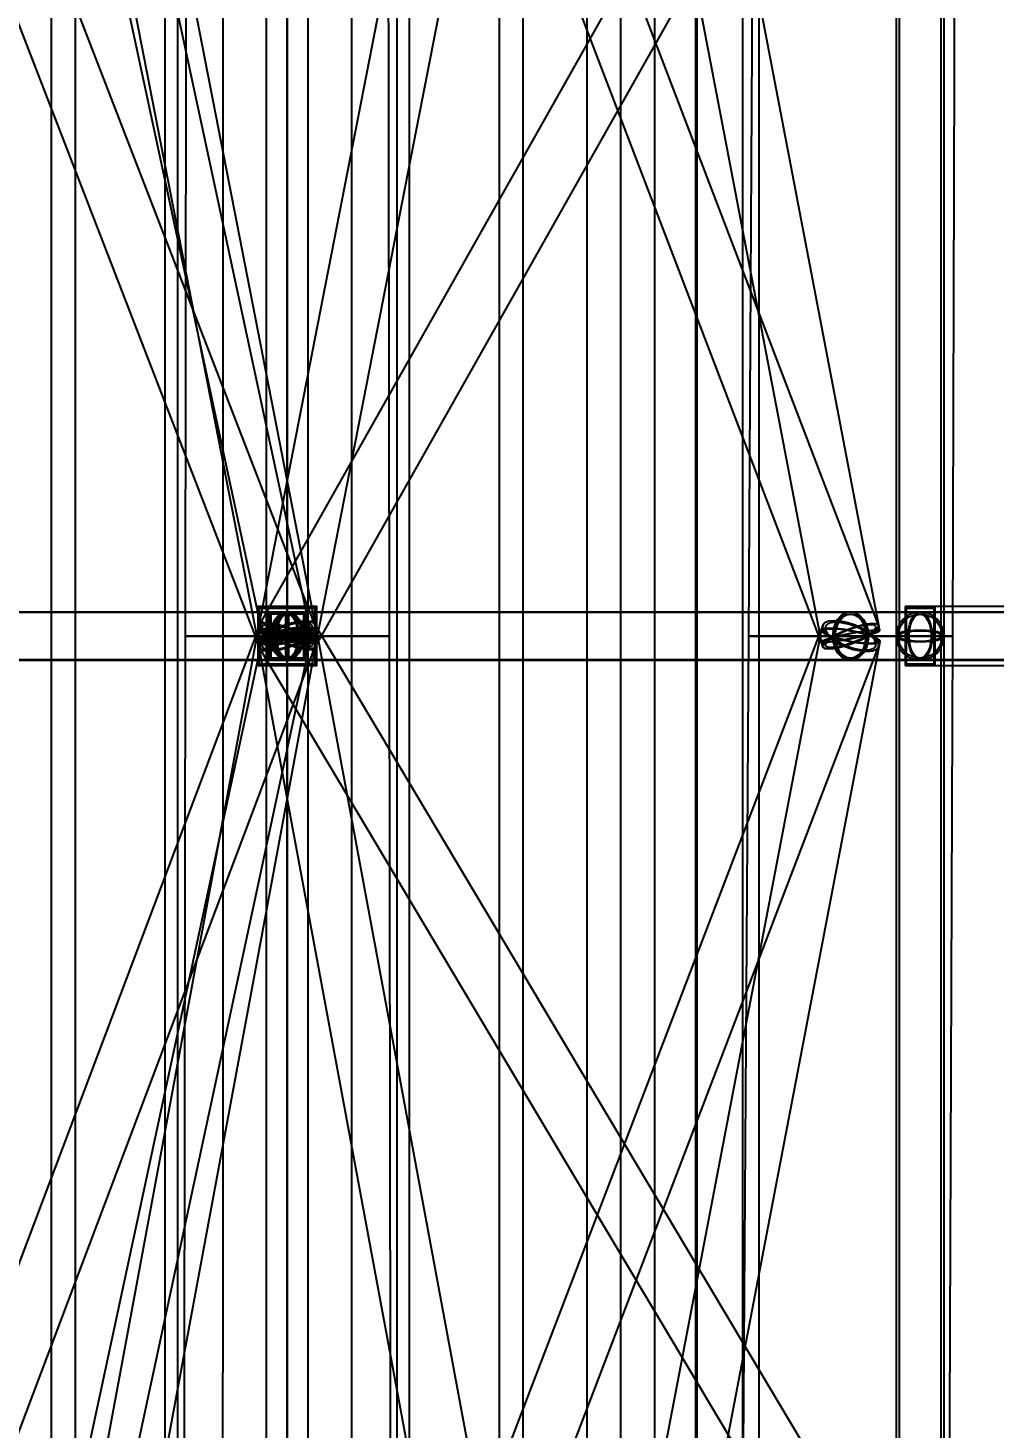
# Model space of a CAD drawing. Header units: millimetres. Extents: x -123812 to 252100, y -3000 to 639000.
# Drawn here: x -2199 to 6005, y 68280 to 80160 of the extents above; entities that cross this region are included whole.
import ezdxf

# ---------------------------------------------------------------- set-up
doc = ezdxf.new("R2010")
doc.units = ezdxf.units.MM
for name, color, linetype, lineweight in [('D-BMK-AXIS', 7, 'Continuous', 13), ('D-STR-CORE', 7, 'Continuous', 25), ('D-STR-DIM', 7, 'Continuous', 13), ('D-STR-STRC', 7, 'Continuous', 25)]:
    doc.layers.add(name, color=color, linetype=linetype, lineweight=lineweight)
doc.styles.add('OpenSansCondensed-Light', font='OpenSansCondensed-Light.ttf')
doc.styles.add('TOWER_UNICODE', font='Arial Unicode.ttf')
doc.dimstyles.new('EZDXF', dxfattribs={"dimtxt": 0.25, "dimasz": 0.175, "dimexe": 0.375, "dimexo": 0.125, "dimgap": 0.1, "dimtad": 1, "dimlfac": 100, "dimzin": 12, "dimdsep": 46, "dimtxsty": 'OpenSansCondensed-Light', "dimblk": 'ARCHTICK', "dimcen": 2.5, "dimazin": 3, "dimtfac": 0.5, "dimtmove": 2, "dimatfit": 3})

# ---------------------------------------------------------------- blocks, each defined once
blk = doc.blocks.new('_ARCHTICK')
at = {"color": 0, "linetype": 'BYBLOCK', "const_width": 0.15}
blk.add_lwpolyline([(-0.5, -0.5), (0.5, 0.5)], dxfattribs=at)

msp = doc.modelspace()

# ---------------------------------------------------------------- linework, layer by layer
at = {"layer": 'D-BMK-AXIS'}
msp.add_line((0, -3000), (0, 639000), dxfattribs=at)
at = {"layer": 'D-STR-CORE'}
for points in [[(-2828.4, 0), (-2828.4, 100000), (-1800, 100000), (-1800, 0)], [(-2828.4, 0), (-2828.4, 100000), (-1800, 100000), (-1800, 0)], [(-2000, 0), (-2000, 100000), (-931.7, 100000), (-931.7, 0)], [(-2000, 0), (-2000, 100000), (-931.7, 100000), (-931.7, 0)], [(-1035.3, 0), (-1035.3, 100000), (0, 100000), (0, 0)], [(-1035.3, 0), (-1035.3, 100000), (0, 100000), (0, 0)], [(0, 0), (0, 100000), (1035.3, 100000), (1035.3, 0)], [(0, 0), (0, 100000), (1035.3, 100000), (1035.3, 0)], [(931.7, 0), (931.7, 100000), (2000, 100000), (2000, 0)], [(931.7, 0), (931.7, 100000), (2000, 100000), (2000, 0)], [(1800, 0), (1800, 100000), (2828.4, 100000), (2828.4, 0)], [(1800, 0), (1800, 100000), (2828.4, 100000), (2828.4, 0)], [(2545.6, 0), (2545.6, 100000), (3464.1, 100000), (3464.1, 0)], [(2545.6, 0), (2545.6, 100000), (3464.1, 100000), (3464.1, 0)], [(3117.7, 0), (3117.7, 100000), (3863.7, 100000), (3863.7, 0)], [(3117.7, 0), (3117.7, 100000), (3863.7, 100000), (3863.7, 0)], [(3477.3, 0), (3477.3, 100000), (4000, 100000), (4000, 0)], [(3477.3, 0), (3477.3, 100000), (4000, 100000), (4000, 0)]]:
    msp.add_lwpolyline(points, close=True, dxfattribs=at)
at = {"layer": 'D-STR-STRC'}
for points in [[(-5568.1, 99958), (-198.7, 74958), (-192, 74952.9), (-172.1, 74951.1), (-140.5, 74952.6), (-99.4, 74957.3), (-51.4, 74965), (0, 74975), (51.4, 74986.7), (99.4, 74999.4), (140.5, 75012), (172.1, 75023.9), (192, 75034.1), (198.7, 75042), (-5170.6, 100042)], [(-5128.4, 99954), (-249.6, 74954), (-241, 74940.1), (-216.1, 74930.3), (-176.5, 74925.3), (-124.8, 74925.3), (-64.6, 74930.4), (0, 74940.3), (64.6, 74954.3), (124.8, 74971.3), (176.5, 74990.3), (216.1, 75010), (241, 75029), (249.6, 75046), (-4629.3, 100046)], [(-249.5, 99952.7), (4530, 74952.7), (4538.5, 74948.2), (4563.4, 74947.2), (4603.1, 74949.8), (4654.7, 74955.9), (4714.9, 74964.9), (4779.5, 74976.3), (4844.1, 74989.4), (4904.3, 75003.1), (4955.9, 75016.7), (4995.6, 75029.1), (5020.5, 75039.5), (5029, 75047.3), (249.5, 100047.3)], [(4629.4, 100047.5), (-249.4, 75047.5), (-240.9, 75035.8), (-216, 75021.6), (-176.4, 75005.9), (-124.7, 74989.9), (-64.6, 74974.5), (0, 74960.9), (64.6, 74949.9), (124.7, 74942.3), (176.4, 74938.7), (216, 74939.3), (240.9, 74944), (249.4, 74952.5), (5128.2, 99952.5)], [(5166.2, 100000), (5166.2, 75000), (5173.1, 74987.3), (5193.4, 74975.5), (5225.7, 74965.4), (5267.8, 74957.6), (5316.8, 74952.8), (5369.4, 74951.1), (5421.9, 74952.8), (5471, 74957.6), (5513, 74965.4), (5545.3, 74975.5), (5565.6, 74987.3), (5572.6, 75000), (5572.6, 100000)], [(-5071.6, 87410.5), (-237.6, 74910.5), (-222.3, 74890.4), (-191.7, 74877.7), (-148.1, 74873.4), (-94.4, 74877.7), (-34.3, 74890.4), (28.1, 74910.5), (88.7, 74936.7), (143.2, 74967.2), (187.9, 75000), (219.9, 75032.8), (236.8, 75063.3), (237.6, 75089.5), (-4596.3, 87589.5)], [(-235.7, 87406.2), (4543.8, 74906.2), (4561, 74895.4), (4593, 74891.7), (4637.8, 74895.4), (4692.2, 74906.2), (4752.6, 74923.5), (4814.8, 74945.9), (4874.6, 74972), (4927.9, 75000), (4971.1, 75028), (5001.3, 75054.1), (5016.3, 75076.5), (5015.2, 75093.8), (235.7, 87593.8)], [(6828.4, 87624.9), (-221, 75124.9), (-216.4, 75120.6), (-197.2, 75108.1), (-164.5, 75088.3), (-120.6, 75062.4), (-68.4, 75032.3), (-11.6, 75000), (45.9, 74967.7), (100.4, 74937.6), (148, 74911.7), (185.5, 74891.9), (210.4, 74879.4), (221, 74875.1), (7270.3, 87375.1)], [(-7245.2, 74796.8), (0, 74796.8), (2.2, 74803.7), (4.3, 74824), (6, 74856.3), (7.4, 74898.4), (8.2, 74947.4), (8.5, 75000), (8.2, 75052.6), (7.4, 75101.6), (6, 75143.7), (4.3, 75176), (2.2, 75196.3), (0, 75203.2), (-7245.2, 75203.2)], [(-5369.4, 74796.8), (0, 74796.8), (26.3, 74803.7), (50.8, 74824), (71.8, 74856.3), (88, 74898.4), (98.1, 74947.4), (101.6, 75000), (98.1, 75052.6), (88, 75101.6), (71.8, 75143.7), (50.8, 75176), (26.3, 75196.3), (0, 75203.2), (-5369.4, 75203.2)], [(-5369.4, 74796.8), (0, 74796.8), (26.3, 74803.7), (50.8, 74824), (71.8, 74856.3), (88, 74898.4), (98.1, 74947.4), (101.6, 75000), (98.1, 75052.6), (88, 75101.6), (71.8, 75143.7), (50.8, 75176), (26.3, 75196.3), (0, 75203.2), (-5369.4, 75203.2)], [(-4779.5, 74796.8), (0, 74796.8), (36.4, 74803.7), (70.3, 74824), (99.4, 74856.3), (121.7, 74898.4), (135.7, 74947.4), (140.5, 75000), (135.7, 75052.6), (121.7, 75101.6), (99.4, 75143.7), (70.3, 75176), (36.4, 75196.3), (0, 75203.2), (-4779.5, 75203.2)], [(7245.2, 75203.2), (0, 75203.2), (-2.2, 75196.3), (-4.3, 75176), (-6, 75143.7), (-7.4, 75101.6), (-8.2, 75052.6), (-8.5, 75000), (-8.2, 74947.4), (-7.4, 74898.4), (-6, 74856.3), (-4.3, 74824), (-2.2, 74803.7), (0, 74796.8), (7245.2, 74796.8)], [(9401.3, 75203.2), (4779.5, 75203.2), (4740.3, 75196.3), (4703.8, 75176), (4672.4, 75143.7), (4648.4, 75101.6), (4633.2, 75052.6), (4628.1, 75000), (4633.2, 74947.4), (4648.4, 74898.4), (4672.4, 74856.3), (4703.8, 74824), (4740.3, 74803.7), (4779.5, 74796.8), (9401.3, 74796.8)], [(-4481.7, 62403.9), (233.7, 74903.9), (238.6, 74921.6), (227.2, 74944.5), (200.4, 74971.3), (159.9, 75000), (108.5, 75028.7), (49.7, 75055.5), (-12.5, 75078.4), (-73.8, 75096.1), (-130.1, 75107.1), (-177.6, 75110.9), (-212.9, 75107.1), (-233.7, 75096.1), (-4949.1, 62596.1)], [(236.7, 62407.8), (5016.2, 74907.8), (5018.3, 74934.8), (5004.2, 74966.3), (4974.8, 75000), (4932, 75033.7), (4878.9, 75065.2), (4819, 75092.2), (4756.4, 75112.9), (4695.4, 75125.9), (4640.1, 75130.3), (4594.3, 75125.9), (4561.1, 75112.9), (4542.8, 75092.2), (-236.7, 62592.2)], [(7662.9, 62630.1), (218, 75130.1), (207.8, 75125.6), (183.5, 75112.6), (146.7, 75092), (99.8, 75065), (46.2, 75033.7), (-10.6, 75000), (-66.6, 74966.3), (-118.1, 74935), (-161.6, 74908), (-194.1, 74887.4), (-213.3, 74874.4), (-218, 74869.9), (7226.9, 62369.9)], [(-5170.6, 49958), (198.7, 74958), (192, 74965.9), (172.1, 74976.1), (140.5, 74988), (99.4, 75000.6), (51.4, 75013.3), (0, 75025), (-51.4, 75035), (-99.4, 75042.7), (-140.5, 75047.4), (-172.1, 75048.9), (-192, 75047.1), (-198.7, 75042), (-5568.1, 50042)], [(-4391.9, 49953.7), (249.7, 74953.7), (241.2, 74957.6), (216.3, 74964.5), (176.6, 74973.8), (124.9, 74984.8), (64.6, 74996.9), (0, 75009.2), (-64.6, 75020.9), (-124.9, 75031.1), (-176.6, 75039.2), (-216.3, 75044.7), (-241.2, 75047.1), (-249.7, 75046.3), (-4891.3, 50046.3)], [(4891.4, 50045.7), (249.8, 75045.7), (241.3, 75052.1), (216.3, 75054.9), (176.6, 75054.1), (124.9, 75049.5), (64.7, 75041.5), (0, 75030.7), (-64.7, 75017.9), (-124.9, 75003.8), (-176.6, 74989.4), (-216.3, 74975.8), (-241.3, 74963.8), (-249.8, 74954.3), (4391.8, 49954.3)], [(249.6, 49953.9), (5029.1, 74953.9), (5020.6, 74967.8), (4995.7, 74983.8), (4956, 75001), (4904.3, 75018), (4844.1, 75033.9), (4779.5, 75047.4), (4714.9, 75057.7), (4654.7, 75064.1), (4603, 75066.1), (4563.3, 75063.6), (4538.4, 75056.8), (4529.9, 75046.1), (-249.6, 50046.1)], [(5572.6, 50000), (5572.6, 75000), (5565.6, 75012.7), (5545.3, 75024.5), (5513, 75034.6), (5471, 75042.4), (5421.9, 75047.2), (5369.4, 75048.9), (5316.8, 75047.2), (5267.8, 75042.4), (5225.7, 75034.6), (5193.4, 75024.5), (5173.1, 75012.7), (5166.2, 75000), (5166.2, 50000)]]:
    msp.add_lwpolyline(points, dxfattribs=at)
for points in [[(-177.8, 75000), (177.8, 75000), (177.8, 100000), (-177.8, 100000)], [(-177.8, 75000), (177.8, 75000), (177.8, 100000), (-177.8, 100000)], [(5191.6, 75000), (5547.2, 75000), (5547.2, 100000), (5191.6, 100000)], [(5191.6, 75000), (5547.2, 75000), (5547.2, 100000), (5191.6, 100000)], [(-867, 75000), (867, 75000), (850.5, 87500), (-850.5, 87500)], [(-867, 75000), (867, 75000), (850.5, 87500), (-850.5, 87500)], [(-547.7, 75000), (547.7, 75000), (546.5, 87500), (-546.5, 87500)], [(3912.5, 75000), (5646.5, 75000), (5684.5, 87500), (3983.5, 87500)], [(-250, 74750), (250, 74750), (250, 75250), (-250, 75250)], [(-250, 74750), (250, 74750), (250, 75250), (-250, 75250)], [(-238, 75238), (238, 75238), (238, 74762), (-238, 74762)], [(238, 75238), (-238, 75238), (-238, 74762), (238, 74762)], [(-140.5, 75000), (-135.7, 74947.4), (-121.7, 74898.4), (-99.4, 74856.3), (-70.3, 74824), (-36.4, 74803.7), (0, 74796.8), (36.4, 74803.7), (70.3, 74824), (99.4, 74856.3), (121.7, 74898.4), (135.7, 74947.4), (140.5, 75000), (135.7, 75052.6), (121.7, 75101.6), (99.4, 75143.7), (70.3, 75176), (36.4, 75196.3), (0, 75203.2), (-36.4, 75196.3), (-70.3, 75176), (-99.4, 75143.7), (-121.7, 75101.6), (-135.7, 75052.6)], [(-140.5, 75000), (-135.7, 74947.4), (-121.7, 74898.4), (-99.4, 74856.3), (-70.3, 74824), (-36.4, 74803.7), (0, 74796.8), (4779.5, 74796.8), (4815.9, 74803.7), (4849.8, 74824), (4878.9, 74856.3), (4901.2, 74898.4), (4915.2, 74947.4), (4920, 75000), (4915.2, 75052.6), (4901.2, 75101.6), (4878.9, 75143.7), (4849.8, 75176), (4815.9, 75196.3), (4779.5, 75203.2), (0, 75203.2), (-36.4, 75196.3), (-70.3, 75176), (-99.4, 75143.7), (-121.7, 75101.6), (-135.7, 75052.6)], [(140.5, 75000), (135.7, 74947.4), (121.7, 74898.4), (99.4, 74856.3), (70.3, 74824), (36.4, 74803.7), (0, 74796.8), (-36.4, 74803.7), (-70.3, 74824), (-99.4, 74856.3), (-121.7, 74898.4), (-135.7, 74947.4), (-140.5, 75000), (-135.7, 75052.6), (-121.7, 75101.6), (-99.4, 75143.7), (-70.3, 75176), (-36.4, 75196.3), (0, 75203.2), (36.4, 75196.3), (70.3, 75176), (99.4, 75143.7), (121.7, 75101.6), (135.7, 75052.6)], [(-101.6, 75000), (-98.1, 74947.4), (-88, 74898.4), (-71.8, 74856.3), (-50.8, 74824), (-26.3, 74803.7), (0, 74796.8), (26.3, 74803.7), (50.8, 74824), (71.8, 74856.3), (88, 74898.4), (98.1, 74947.4), (101.6, 75000), (98.1, 75052.6), (88, 75101.6), (71.8, 75143.7), (50.8, 75176), (26.3, 75196.3), (0, 75203.2), (-26.3, 75196.3), (-50.8, 75176), (-71.8, 75143.7), (-88, 75101.6), (-98.1, 75052.6)], [(-101.6, 75000), (-98.1, 74947.4), (-88, 74898.4), (-71.8, 74856.3), (-50.8, 74824), (-26.3, 74803.7), (0, 74796.8), (26.3, 74803.7), (50.8, 74824), (71.8, 74856.3), (88, 74898.4), (98.1, 74947.4), (101.6, 75000), (98.1, 75052.6), (88, 75101.6), (71.8, 75143.7), (50.8, 75176), (26.3, 75196.3), (0, 75203.2), (-26.3, 75196.3), (-50.8, 75176), (-71.8, 75143.7), (-88, 75101.6), (-98.1, 75052.6)], [(-101.6, 75000), (-98.1, 74947.4), (-88, 74898.4), (-71.8, 74856.3), (-50.8, 74824), (-26.3, 74803.7), (0, 74796.8), (5369.4, 74796.8), (5395.7, 74803.7), (5420.2, 74824), (5441.2, 74856.3), (5457.3, 74898.4), (5467.5, 74947.4), (5471, 75000), (5467.5, 75052.6), (5457.3, 75101.6), (5441.2, 75143.7), (5420.2, 75176), (5395.7, 75196.3), (5369.4, 75203.2), (0, 75203.2), (-26.3, 75196.3), (-50.8, 75176), (-71.8, 75143.7), (-88, 75101.6), (-98.1, 75052.6)], [(101.6, 75000), (98.1, 74947.4), (88, 74898.4), (71.8, 74856.3), (50.8, 74824), (26.3, 74803.7), (0, 74796.8), (-26.3, 74803.7), (-50.8, 74824), (-71.8, 74856.3), (-88, 74898.4), (-98.1, 74947.4), (-101.6, 75000), (-98.1, 75052.6), (-88, 75101.6), (-71.8, 75143.7), (-50.8, 75176), (-26.3, 75196.3), (0, 75203.2), (26.3, 75196.3), (50.8, 75176), (71.8, 75143.7), (88, 75101.6), (98.1, 75052.6)], [(-101.6, 75000), (-98.1, 74947.4), (-88, 74898.4), (-71.8, 74856.3), (-50.8, 74824), (-26.3, 74803.7), (0, 74796.8), (5369.4, 74796.8), (5395.7, 74803.7), (5420.2, 74824), (5441.2, 74856.3), (5457.3, 74898.4), (5467.5, 74947.4), (5471, 75000), (5467.5, 75052.6), (5457.3, 75101.6), (5441.2, 75143.7), (5420.2, 75176), (5395.7, 75196.3), (5369.4, 75203.2), (0, 75203.2), (-26.3, 75196.3), (-50.8, 75176), (-71.8, 75143.7), (-88, 75101.6), (-98.1, 75052.6)], [(101.6, 75000), (98.1, 74947.4), (88, 74898.4), (71.8, 74856.3), (50.8, 74824), (26.3, 74803.7), (0, 74796.8), (-26.3, 74803.7), (-50.8, 74824), (-71.8, 74856.3), (-88, 74898.4), (-98.1, 74947.4), (-101.6, 75000), (-98.1, 75052.6), (-88, 75101.6), (-71.8, 75143.7), (-50.8, 75176), (-26.3, 75196.3), (0, 75203.2), (26.3, 75196.3), (50.8, 75176), (71.8, 75143.7), (88, 75101.6), (98.1, 75052.6)], [(-8.5, 75000), (-8.2, 74947.4), (-7.4, 74898.4), (-6, 74856.3), (-4.3, 74824), (-2.2, 74803.7), (0, 74796.8), (2.2, 74803.7), (4.3, 74824), (6, 74856.3), (7.4, 74898.4), (8.2, 74947.4), (8.5, 75000), (8.2, 75052.6), (7.4, 75101.6), (6, 75143.7), (4.3, 75176), (2.2, 75196.3), (0, 75203.2), (-2.2, 75196.3), (-4.3, 75176), (-6, 75143.7), (-7.4, 75101.6), (-8.2, 75052.6)], [(8.5, 75000), (8.2, 74947.4), (7.4, 74898.4), (6, 74856.3), (4.3, 74824), (2.2, 74803.7), (0, 74796.8), (-2.2, 74803.7), (-4.3, 74824), (-6, 74856.3), (-7.4, 74898.4), (-8.2, 74947.4), (-8.5, 75000), (-8.2, 75052.6), (-7.4, 75101.6), (-6, 75143.7), (-4.3, 75176), (-2.2, 75196.3), (0, 75203.2), (2.2, 75196.3), (4.3, 75176), (6, 75143.7), (7.4, 75101.6), (8.2, 75052.6)], [(4930.9, 75000), (4925.7, 74947.4), (4910.6, 74898.4), (4886.6, 74856.3), (4855.2, 74824), (4818.7, 74803.7), (4779.5, 74796.8), (4740.3, 74803.7), (4703.8, 74824), (4672.4, 74856.3), (4648.4, 74898.4), (4633.2, 74947.4), (4628.1, 75000), (4633.2, 75052.6), (4648.4, 75101.6), (4672.4, 75143.7), (4703.8, 75176), (4740.3, 75196.3), (4779.5, 75203.2), (4818.7, 75196.3), (4855.2, 75176), (4886.6, 75143.7), (4910.6, 75101.6), (4925.7, 75052.6)], [(4920, 75000), (4915.2, 74947.4), (4901.2, 74898.4), (4878.9, 74856.3), (4849.8, 74824), (4815.9, 74803.7), (4779.5, 74796.8), (4743.1, 74803.7), (4709.2, 74824), (4680.1, 74856.3), (4657.8, 74898.4), (4643.8, 74947.4), (4639, 75000), (4643.8, 75052.6), (4657.8, 75101.6), (4680.1, 75143.7), (4709.2, 75176), (4743.1, 75196.3), (4779.5, 75203.2), (4815.9, 75196.3), (4849.8, 75176), (4878.9, 75143.7), (4901.2, 75101.6), (4915.2, 75052.6)], [(5166.2, 75000), (5173.1, 74947.4), (5193.4, 74898.4), (5225.7, 74856.3), (5267.8, 74824), (5316.8, 74803.7), (5369.4, 74796.8), (5421.9, 74803.7), (5471, 74824), (5513, 74856.3), (5545.3, 74898.4), (5565.6, 74947.4), (5572.6, 75000), (5565.6, 75052.6), (5545.3, 75101.6), (5513, 75143.7), (5471, 75176), (5421.9, 75196.3), (5369.4, 75203.2), (5316.8, 75196.3), (5267.8, 75176), (5225.7, 75143.7), (5193.4, 75101.6), (5173.1, 75052.6)], [(5244.4, 74750), (25736, 74750), (25736, 75250), (5244.4, 75250)], [(5494.4, 75250), (5244.4, 75250), (5244.4, 74750), (5494.4, 74750)], [(5244.4, 74750), (15873.1, 74750), (15873.1, 75250), (5244.4, 75250)], [(5244.4, 75250), (5494.4, 75250), (5494.4, 74750), (5244.4, 74750)], [(5488.4, 75238), (5250.4, 75238), (5250.4, 74762), (5488.4, 74762)], [(5250.4, 75238), (5488.4, 75238), (5488.4, 74762), (5250.4, 74762)], [(5471, 75000), (5467.5, 74947.4), (5457.3, 74898.4), (5441.2, 74856.3), (5420.2, 74824), (5395.7, 74803.7), (5369.4, 74796.8), (5343.1, 74803.7), (5318.6, 74824), (5297.5, 74856.3), (5281.4, 74898.4), (5271.2, 74947.4), (5267.8, 75000), (5271.2, 75052.6), (5281.4, 75101.6), (5297.5, 75143.7), (5318.6, 75176), (5343.1, 75196.3), (5369.4, 75203.2), (5395.7, 75196.3), (5420.2, 75176), (5441.2, 75143.7), (5457.3, 75101.6), (5467.5, 75052.6)], [(5471, 75000), (5467.5, 74947.4), (5457.3, 74898.4), (5441.2, 74856.3), (5420.2, 74824), (5395.7, 74803.7), (5369.4, 74796.8), (5343.1, 74803.7), (5318.6, 74824), (5297.5, 74856.3), (5281.4, 74898.4), (5271.2, 74947.4), (5267.8, 75000), (5271.2, 75052.6), (5281.4, 75101.6), (5297.5, 75143.7), (5318.6, 75176), (5343.1, 75196.3), (5369.4, 75203.2), (5395.7, 75196.3), (5420.2, 75176), (5441.2, 75143.7), (5457.3, 75101.6), (5467.5, 75052.6)], [(-13059, 74800), (11.8, 74800), (11.8, 75200), (-13059, 75200)], [(-8719.5, 74800), (161.5, 74800), (161.5, 75200), (-8719.5, 75200)], [(-8707.1, 74800), (149.1, 74800), (149.1, 75200), (-8707.1, 75200)], [(159.9, 75000), (200.4, 74971.3), (227.2, 74944.5), (238.6, 74921.6), (233.7, 74903.9), (212.9, 74892.9), (177.6, 74889.1), (130.1, 74892.9), (73.8, 74903.9), (12.5, 74921.6), (-49.7, 74944.5), (-108.5, 74971.3), (-159.9, 75000), (-200.4, 75028.7), (-227.2, 75055.5), (-238.6, 75078.4), (-233.7, 75096.1), (-212.9, 75107.1), (-177.6, 75110.9), (-130.1, 75107.1), (-73.8, 75096.1), (-12.5, 75078.4), (49.7, 75055.5), (108.5, 75028.7)], [(-187.9, 75000), (-219.9, 74967.2), (-236.8, 74936.7), (-237.6, 74910.5), (-222.3, 74890.4), (-191.7, 74877.7), (-148.1, 74873.4), (-94.4, 74877.7), (-34.3, 74890.4), (28.1, 74910.5), (88.7, 74936.7), (143.2, 74967.2), (187.9, 75000), (219.9, 75032.8), (236.8, 75063.3), (237.6, 75089.5), (222.3, 75109.6), (191.7, 75122.3), (148.1, 75126.6), (94.4, 75122.3), (34.3, 75109.6), (-28.1, 75089.5), (-88.7, 75063.3), (-143.2, 75032.8)], [(11.6, 75000), (68.4, 74967.7), (120.6, 74937.6), (164.5, 74911.7), (197.2, 74891.9), (216.4, 74879.4), (221, 74875.1), (210.4, 74879.4), (185.5, 74891.9), (148, 74911.7), (100.4, 74937.6), (45.9, 74967.7), (-11.6, 75000), (-68.4, 75032.3), (-120.6, 75062.4), (-164.5, 75088.3), (-197.2, 75108.1), (-216.4, 75120.6), (-221, 75124.9), (-210.4, 75120.6), (-185.5, 75108.1), (-148, 75088.3), (-100.4, 75062.4), (-45.9, 75032.3)], [(-10.6, 75000), (-66.6, 74966.3), (-118.1, 74935), (-161.6, 74908), (-194.1, 74887.4), (-213.3, 74874.4), (-218, 74869.9), (-207.8, 74874.4), (-183.5, 74887.4), (-146.7, 74908), (-99.8, 74935), (-46.2, 74966.3), (10.6, 75000), (66.6, 75033.7), (118.1, 75065), (161.6, 75092), (194.1, 75112.6), (213.3, 75125.6), (218, 75130.1), (207.8, 75125.6), (183.5, 75112.6), (146.7, 75092), (99.8, 75065), (46.2, 75033.7)], [(144.1, 75000), (180.7, 74974.1), (204.9, 74950), (215.1, 74929.3), (210.7, 74913.4), (191.9, 74903.4), (160.1, 74900), (117.3, 74903.4), (66.6, 74913.4), (11.3, 74929.3), (-44.8, 74950), (-97.8, 74974.1), (-144.1, 75000), (-180.7, 75025.9), (-204.9, 75050), (-215.1, 75070.7), (-210.7, 75086.6), (-191.9, 75096.6), (-160.1, 75100), (-117.3, 75096.6), (-66.6, 75086.6), (-11.3, 75070.7), (44.8, 75050), (97.8, 75025.9)], [(-169.4, 75000), (-198.2, 74970.5), (-213.5, 74942.9), (-214.2, 74919.3), (-200.4, 74901.2), (-172.9, 74889.8), (-133.6, 74885.9), (-85.2, 74889.8), (-30.9, 74901.2), (25.4, 74919.3), (80, 74942.9), (129.1, 74970.5), (169.4, 75000), (198.2, 75029.5), (213.5, 75057.1), (214.2, 75080.7), (200.4, 75098.8), (172.9, 75110.2), (133.6, 75114.1), (85.2, 75110.2), (30.9, 75098.8), (-25.4, 75080.7), (-80, 75057.1), (-129.1, 75029.5)], [(10.5, 75000), (61.7, 74970.9), (108.7, 74943.7), (148.3, 74920.4), (177.8, 74902.5), (195.1, 74891.3), (199.2, 74887.4), (189.7, 74891.3), (167.3, 74902.5), (133.4, 74920.4), (90.5, 74943.7), (41.4, 74970.9), (-10.5, 75000), (-61.7, 75029.1), (-108.7, 75056.3), (-148.3, 75079.6), (-177.8, 75097.5), (-195.1, 75108.7), (-199.2, 75112.6), (-189.7, 75108.7), (-167.3, 75097.5), (-133.4, 75079.6), (-90.5, 75056.3), (-41.4, 75029.1)], [(-9.5, 75000), (-60.1, 74969.7), (-106.5, 74941.4), (-145.7, 74917.1), (-175, 74898.5), (-192.3, 74886.7), (-196.5, 74882.7), (-187.4, 74886.7), (-165.4, 74898.5), (-132.2, 74917.1), (-90, 74941.4), (-41.7, 74969.7), (9.5, 75000), (60.1, 75030.3), (106.5, 75058.6), (145.7, 75082.9), (175, 75101.5), (192.3, 75113.3), (196.5, 75117.3), (187.4, 75113.3), (165.4, 75101.5), (132.2, 75082.9), (90, 75058.6), (41.7, 75030.3)], [(161.5, 75200), (-161.5, 75200), (-161.5, 74800), (161.5, 74800)], [(151.8, 75188), (-151.8, 75188), (-151.8, 74812), (151.8, 74812)], [(149.1, 75200), (-149.1, 75200), (-149.1, 74800), (149.1, 74800)], [(-149.1, 74800), (8707.1, 74800), (8707.1, 75200), (-149.1, 75200)], [(-149.1, 75200), (149.1, 75200), (149.1, 74800), (-149.1, 74800)], [(140.1, 75188), (-140.1, 75188), (-140.1, 74812), (140.1, 74812)], [(-140.1, 75188), (140.1, 75188), (140.1, 74812), (-140.1, 74812)], [(-129.5, 75000), (-125, 74951.5), (-112.1, 74906.4), (-91.5, 74867.6), (-64.7, 74837.9), (-33.5, 74819.2), (0, 74812.8), (33.5, 74819.2), (64.7, 74837.9), (91.5, 74867.6), (112.1, 74906.4), (125, 74951.5), (129.5, 75000), (125, 75048.5), (112.1, 75093.6), (91.5, 75132.4), (64.7, 75162.1), (33.5, 75180.8), (0, 75187.2), (-33.5, 75180.8), (-64.7, 75162.1), (-91.5, 75132.4), (-112.1, 75093.6), (-125, 75048.5)], [(129.5, 75000), (125, 74951.5), (112.1, 74906.4), (91.5, 74867.6), (64.7, 74837.9), (33.5, 74819.2), (0, 74812.8), (-33.5, 74819.2), (-64.7, 74837.9), (-91.5, 74867.6), (-112.1, 74906.4), (-125, 74951.5), (-129.5, 75000), (-125, 75048.5), (-112.1, 75093.6), (-91.5, 75132.4), (-64.7, 75162.1), (-33.5, 75180.8), (0, 75187.2), (33.5, 75180.8), (64.7, 75162.1), (91.5, 75132.4), (112.1, 75093.6), (125, 75048.5)], [(-93.6, 75000), (-90.4, 74951.5), (-81.1, 74906.4), (-66.2, 74867.6), (-46.8, 74837.9), (-24.2, 74819.2), (0, 74812.8), (24.2, 74819.2), (46.8, 74837.9), (66.2, 74867.6), (81.1, 74906.4), (90.4, 74951.5), (93.6, 75000), (90.4, 75048.5), (81.1, 75093.6), (66.2, 75132.4), (46.8, 75162.1), (24.2, 75180.8), (0, 75187.2), (-24.2, 75180.8), (-46.8, 75162.1), (-66.2, 75132.4), (-81.1, 75093.6), (-90.4, 75048.5)], [(-93.6, 75000), (-90.4, 74951.5), (-81.1, 74906.4), (-66.2, 74867.6), (-46.8, 74837.9), (-24.2, 74819.2), (0, 74812.8), (24.2, 74819.2), (46.8, 74837.9), (66.2, 74867.6), (81.1, 74906.4), (90.4, 74951.5), (93.6, 75000), (90.4, 75048.5), (81.1, 75093.6), (66.2, 75132.4), (46.8, 75162.1), (24.2, 75180.8), (0, 75187.2), (-24.2, 75180.8), (-46.8, 75162.1), (-66.2, 75132.4), (-81.1, 75093.6), (-90.4, 75048.5)], [(93.6, 75000), (90.4, 74951.5), (81.1, 74906.4), (66.2, 74867.6), (46.8, 74837.9), (24.2, 74819.2), (0, 74812.8), (-24.2, 74819.2), (-46.8, 74837.9), (-66.2, 74867.6), (-81.1, 74906.4), (-90.4, 74951.5), (-93.6, 75000), (-90.4, 75048.5), (-81.1, 75093.6), (-66.2, 75132.4), (-46.8, 75162.1), (-24.2, 75180.8), (0, 75187.2), (24.2, 75180.8), (46.8, 75162.1), (66.2, 75132.4), (81.1, 75093.6), (90.4, 75048.5)], [(93.6, 75000), (90.4, 74951.5), (81.1, 74906.4), (66.2, 74867.6), (46.8, 74837.9), (24.2, 74819.2), (0, 74812.8), (-24.2, 74819.2), (-46.8, 74837.9), (-66.2, 74867.6), (-81.1, 74906.4), (-90.4, 74951.5), (-93.6, 75000), (-90.4, 75048.5), (-81.1, 75093.6), (-66.2, 75132.4), (-46.8, 75162.1), (-24.2, 75180.8), (0, 75187.2), (24.2, 75180.8), (46.8, 75162.1), (66.2, 75132.4), (81.1, 75093.6), (90.4, 75048.5)], [(11.8, 75200), (-11.8, 75200), (-11.8, 74800), (11.8, 74800)], [(-11.8, 74800), (13059, 74800), (13059, 75200), (-11.8, 75200)], [(-11.8, 75200), (11.8, 75200), (11.8, 74800), (-11.8, 74800)], [(11.1, 75188), (-11.1, 75188), (-11.1, 74812), (11.1, 74812)], [(-11.1, 75188), (11.1, 75188), (11.1, 74812), (-11.1, 74812)], [(-7.9, 75000), (-7.6, 74951.5), (-6.8, 74906.4), (-5.6, 74867.6), (-3.9, 74837.9), (-2, 74819.2), (0, 74812.8), (2, 74819.2), (3.9, 74837.9), (5.6, 74867.6), (6.8, 74906.4), (7.6, 74951.5), (7.9, 75000), (7.6, 75048.5), (6.8, 75093.6), (5.6, 75132.4), (3.9, 75162.1), (2, 75180.8), (0, 75187.2), (-2, 75180.8), (-3.9, 75162.1), (-5.6, 75132.4), (-6.8, 75093.6), (-7.6, 75048.5)], [(7.9, 75000), (7.6, 74951.5), (6.8, 74906.4), (5.6, 74867.6), (3.9, 74837.9), (2, 74819.2), (0, 74812.8), (-2, 74819.2), (-3.9, 74837.9), (-5.6, 74867.6), (-6.8, 74906.4), (-7.6, 74951.5), (-7.9, 75000), (-7.6, 75048.5), (-6.8, 75093.6), (-5.6, 75132.4), (-3.9, 75162.1), (-2, 75180.8), (0, 75187.2), (2, 75180.8), (3.9, 75162.1), (5.6, 75132.4), (6.8, 75093.6), (7.6, 75048.5)], [(4584.2, 75000), (4627, 74966.3), (4680.1, 74934.8), (4740, 74907.8), (4802.6, 74887.1), (4863.6, 74874.1), (4918.9, 74869.7), (4964.7, 74874.1), (4997.9, 74887.1), (5016.2, 74907.8), (5018.3, 74934.8), (5004.2, 74966.3), (4974.8, 75000), (4932, 75033.7), (4878.9, 75065.2), (4819, 75092.2), (4756.4, 75112.9), (4695.4, 75125.9), (4640.1, 75130.3), (4594.3, 75125.9), (4561.1, 75112.9), (4542.8, 75092.2), (4540.7, 75065.2), (4554.8, 75033.7)], [(4927.9, 75000), (4874.6, 74972), (4814.8, 74945.9), (4752.6, 74923.5), (4692.2, 74906.2), (4637.8, 74895.4), (4593, 74891.7), (4561, 74895.4), (4543.8, 74906.2), (4542.7, 74923.5), (4557.7, 74945.9), (4587.9, 74972), (4631.1, 75000), (4684.4, 75028), (4744.2, 75054.1), (4806.4, 75076.5), (4866.8, 75093.8), (4921.2, 75104.6), (4966, 75108.3), (4998, 75104.6), (5015.2, 75093.8), (5016.3, 75076.5), (5001.3, 75054.1), (4971.1, 75028)], [(4603.5, 75000), (4642, 74969.6), (4689.9, 74941.2), (4743.9, 74916.9), (4800.3, 74898.2), (4855.4, 74886.5), (4905.2, 74882.5), (4946.5, 74886.5), (4976.4, 74898.2), (4992.9, 74916.9), (4994.8, 74941.2), (4982.1, 74969.6), (4955.5, 75000), (4917, 75030.4), (4869.1, 75058.8), (4815.1, 75083.1), (4758.7, 75101.8), (4703.6, 75113.5), (4653.8, 75117.5), (4612.5, 75113.5), (4582.6, 75101.8), (4566.1, 75083.1), (4564.2, 75058.8), (4576.9, 75030.4)], [(4913.3, 75000), (4865.2, 74974.7), (4811.3, 74951.2), (4755.2, 74931), (4700.8, 74915.5), (4651.7, 74905.7), (4611.4, 74902.4), (4582.5, 74905.7), (4567, 74915.5), (4566, 74931), (4579.6, 74951.2), (4606.7, 74974.7), (4645.7, 75000), (4693.8, 75025.3), (4747.7, 75048.8), (4803.8, 75069), (4858.2, 75084.5), (4907.3, 75094.3), (4947.6, 75097.6), (4976.5, 75094.3), (4992, 75084.5), (4993, 75069), (4979.4, 75048.8), (4952.2, 75025.3)], [(4919, 75000), (4914.2, 74951.5), (4900.3, 74906.4), (4878.1, 74867.6), (4849.2, 74837.9), (4815.6, 74819.2), (4779.5, 74812.8), (4743.4, 74819.2), (4709.8, 74837.9), (4680.9, 74867.6), (4658.7, 74906.4), (4644.8, 74951.5), (4640, 75000), (4644.8, 75048.5), (4658.7, 75093.6), (4680.9, 75132.4), (4709.8, 75162.1), (4743.4, 75180.8), (4779.5, 75187.2), (4815.6, 75180.8), (4849.2, 75162.1), (4878.1, 75132.4), (4900.3, 75093.6), (4914.2, 75048.5)], [(4908.9, 75000), (4904.5, 74951.5), (4891.6, 74906.4), (4871, 74867.6), (4844.2, 74837.9), (4813, 74819.2), (4779.5, 74812.8), (4746, 74819.2), (4714.8, 74837.9), (4688, 74867.6), (4667.4, 74906.4), (4654.5, 74951.5), (4650, 75000), (4654.5, 75048.5), (4667.4, 75093.6), (4688, 75132.4), (4714.8, 75162.1), (4746, 75180.8), (4779.5, 75187.2), (4813, 75180.8), (4844.2, 75162.1), (4871, 75132.4), (4891.6, 75093.6), (4904.5, 75048.5)], [(5556.6, 75000), (5550.2, 74951.5), (5531.5, 74906.4), (5501.7, 74867.6), (5463, 74837.9), (5417.8, 74819.2), (5369.4, 74812.8), (5320.9, 74819.2), (5275.8, 74837.9), (5237, 74867.6), (5207.2, 74906.4), (5188.5, 74951.5), (5182.2, 75000), (5188.5, 75048.5), (5207.2, 75093.6), (5237, 75132.4), (5275.8, 75162.1), (5320.9, 75180.8), (5369.4, 75187.2), (5417.8, 75180.8), (5463, 75162.1), (5501.7, 75132.4), (5531.5, 75093.6), (5550.2, 75048.5)], [(5463, 75000), (5459.8, 74951.5), (5450.4, 74906.4), (5435.5, 74867.6), (5416.2, 74837.9), (5393.6, 74819.2), (5369.4, 74812.8), (5345.1, 74819.2), (5322.6, 74837.9), (5303.2, 74867.6), (5288.3, 74906.4), (5278.9, 74951.5), (5275.8, 75000), (5278.9, 75048.5), (5288.3, 75093.6), (5303.2, 75132.4), (5322.6, 75162.1), (5345.1, 75180.8), (5369.4, 75187.2), (5393.6, 75180.8), (5416.2, 75162.1), (5435.5, 75132.4), (5450.4, 75093.6), (5459.8, 75048.5)], [(5463, 75000), (5459.8, 74951.5), (5450.4, 74906.4), (5435.5, 74867.6), (5416.2, 74837.9), (5393.6, 74819.2), (5369.4, 74812.8), (5345.1, 74819.2), (5322.6, 74837.9), (5303.2, 74867.6), (5288.3, 74906.4), (5278.9, 74951.5), (5275.8, 75000), (5278.9, 75048.5), (5288.3, 75093.6), (5303.2, 75132.4), (5322.6, 75162.1), (5345.1, 75180.8), (5369.4, 75187.2), (5393.6, 75180.8), (5416.2, 75162.1), (5435.5, 75132.4), (5450.4, 75093.6), (5459.8, 75048.5)], [(-883.5, 62500), (883.5, 62500), (867, 75000), (-867, 75000)], [(-883.5, 62500), (883.5, 62500), (867, 75000), (-867, 75000)], [(867, 75000), (837.4, 75000), (750.8, 75000), (613, 75000), (433.5, 75000), (224.4, 75000), (0, 75000), (-224.4, 75000), (-433.5, 75000), (-613, 75000), (-750.8, 75000), (-837.4, 75000), (-867, 75000), (-837.4, 75000), (-750.8, 75000), (-613, 75000), (-433.5, 75000), (-224.4, 75000), (0, 75000), (224.4, 75000), (433.5, 75000), (613, 75000), (750.8, 75000), (837.4, 75000)], [(867, 75000), (837.4, 75000), (750.8, 75000), (613, 75000), (433.5, 75000), (224.4, 75000), (0, 75000), (-224.4, 75000), (-433.5, 75000), (-613, 75000), (-750.8, 75000), (-837.4, 75000), (-867, 75000), (-837.4, 75000), (-750.8, 75000), (-613, 75000), (-433.5, 75000), (-224.4, 75000), (0, 75000), (224.4, 75000), (433.5, 75000), (613, 75000), (750.8, 75000), (837.4, 75000)], [(-548.8, 62500), (548.8, 62500), (547.7, 75000), (-547.7, 75000)], [(547.7, 75000), (529, 75000), (474.3, 75000), (387.2, 75000), (273.8, 75000), (141.7, 75000), (0, 75000), (-141.7, 75000), (-273.8, 75000), (-387.2, 75000), (-474.3, 75000), (-529, 75000), (-547.7, 75000), (-529, 75000), (-474.3, 75000), (-387.2, 75000), (-273.8, 75000), (-141.7, 75000), (0, 75000), (141.7, 75000), (273.8, 75000), (387.2, 75000), (474.3, 75000), (529, 75000)], [(0, 74969.3), (-64.7, 74958.5), (-124.9, 74950.5), (-176.6, 74945.9), (-216.3, 74945.1), (-241.3, 74947.9), (-249.8, 74954.3), (-241.3, 74963.8), (-216.3, 74975.8), (-176.6, 74989.4), (-124.9, 75003.8), (-64.7, 75017.9), (0, 75030.7), (64.7, 75041.5), (124.9, 75049.5), (176.6, 75054.1), (216.3, 75054.9), (241.3, 75052.1), (249.8, 75045.7), (241.3, 75036.2), (216.3, 75024.2), (176.6, 75010.6), (124.9, 74996.2), (64.7, 74982.1)], [(0, 74990.8), (-64.6, 75003.1), (-124.9, 75015.2), (-176.6, 75026.2), (-216.3, 75035.5), (-241.2, 75042.4), (-249.7, 75046.3), (-241.2, 75047.1), (-216.3, 75044.7), (-176.6, 75039.2), (-124.9, 75031.1), (-64.6, 75020.9), (0, 75009.2), (64.6, 74996.9), (124.9, 74984.8), (176.6, 74973.8), (216.3, 74964.5), (241.2, 74957.6), (249.7, 74953.7), (241.2, 74952.9), (216.3, 74955.3), (176.6, 74960.8), (124.9, 74968.9), (64.6, 74979.1)], [(0, 75059.7), (-64.6, 75045.7), (-124.8, 75028.7), (-176.5, 75009.7), (-216.1, 74990), (-241, 74971), (-249.6, 74954), (-241, 74940.1), (-216.1, 74930.3), (-176.5, 74925.3), (-124.8, 74925.3), (-64.6, 74930.4), (0, 74940.3), (64.6, 74954.3), (124.8, 74971.3), (176.5, 74990.3), (216.1, 75010), (241, 75029), (249.6, 75046), (241, 75059.9), (216.1, 75069.7), (176.5, 75074.7), (124.8, 75074.7), (64.6, 75069.6)], [(0, 75039.1), (-64.6, 75050.1), (-124.7, 75057.7), (-176.4, 75061.3), (-216, 75060.7), (-240.9, 75056), (-249.4, 75047.5), (-240.9, 75035.8), (-216, 75021.6), (-176.4, 75005.9), (-124.7, 74989.9), (-64.6, 74974.5), (0, 74960.9), (64.6, 74949.9), (124.7, 74942.3), (176.4, 74938.7), (216, 74939.3), (240.9, 74944), (249.4, 74952.5), (240.9, 74964.2), (216, 74978.4), (176.4, 74994.1), (124.7, 75010.1), (64.6, 75025.5)], [(0, 74972.3), (-58.3, 74962.6), (-112.6, 74955.4), (-159.2, 74951.3), (-195, 74950.5), (-217.5, 74953), (-225.2, 74958.8), (-217.5, 74967.4), (-195, 74978.2), (-159.2, 74990.5), (-112.6, 75003.4), (-58.3, 75016.1), (0, 75027.7), (58.3, 75037.4), (112.6, 75044.6), (159.2, 75048.7), (195, 75049.5), (217.5, 75047), (225.2, 75041.2), (217.5, 75032.6), (195, 75021.8), (159.2, 75009.5), (112.6, 74996.6), (58.3, 74983.9)], [(0, 74991.7), (-58.3, 75002.8), (-112.6, 75013.7), (-159.2, 75023.7), (-195, 75032), (-217.5, 75038.2), (-225.2, 75041.7), (-217.5, 75042.5), (-195, 75040.3), (-159.2, 75035.4), (-112.6, 75028), (-58.3, 75018.8), (0, 75008.3), (58.3, 74997.2), (112.6, 74986.3), (159.2, 74976.3), (195, 74968), (217.5, 74961.8), (225.2, 74958.3), (217.5, 74957.5), (195, 74959.7), (159.2, 74964.6), (112.6, 74972), (58.3, 74981.2)], [(0, 75053.8), (-58.2, 75041.2), (-112.5, 75025.9), (-159.1, 75008.7), (-194.8, 74991), (-217.3, 74973.9), (-225, 74958.5), (-217.3, 74946), (-194.8, 74937.2), (-159.1, 74932.6), (-112.5, 74932.7), (-58.2, 74937.3), (0, 74946.2), (58.2, 74958.8), (112.5, 74974.1), (159.1, 74991.3), (194.8, 75009), (217.3, 75026.1), (225, 75041.5), (217.3, 75054), (194.8, 75062.8), (159.1, 75067.4), (112.5, 75067.3), (58.2, 75062.7)], [(0, 75035.3), (-58.2, 75045.2), (-112.4, 75052), (-159, 75055.2), (-194.7, 75054.7), (-217.2, 75050.5), (-224.9, 75042.8), (-217.2, 75032.2), (-194.7, 75019.5), (-159, 75005.3), (-112.4, 74990.9), (-58.2, 74977), (0, 74964.7), (58.2, 74954.8), (112.4, 74948), (159, 74944.8), (194.7, 74945.3), (217.2, 74949.5), (224.9, 74957.2), (217.2, 74967.8), (194.7, 74980.5), (159, 74994.7), (112.4, 75009.1), (58.2, 75023)], [(0, 75025), (-51.4, 75035), (-99.4, 75042.7), (-140.5, 75047.4), (-172.1, 75048.9), (-192, 75047.1), (-198.7, 75042), (-192, 75034.1), (-172.1, 75023.9), (-140.5, 75012), (-99.4, 74999.4), (-51.4, 74986.7), (0, 74975), (51.4, 74965), (99.4, 74957.3), (140.5, 74952.6), (172.1, 74951.1), (192, 74952.9), (198.7, 74958), (192, 74965.9), (172.1, 74976.1), (140.5, 74988), (99.4, 75000.6), (51.4, 75013.3)], [(0, 75025), (-51.4, 75013.3), (-99.4, 75000.6), (-140.5, 74988), (-172.1, 74976.1), (-192, 74965.9), (-198.7, 74958), (-192, 74952.9), (-172.1, 74951.1), (-140.5, 74952.6), (-99.4, 74957.3), (-51.4, 74965), (0, 74975), (51.4, 74986.7), (99.4, 74999.4), (140.5, 75012), (172.1, 75023.9), (192, 75034.1), (198.7, 75042), (192, 75047.1), (172.1, 75048.9), (140.5, 75047.4), (99.4, 75042.7), (51.4, 75035)], [(0, 75023), (-47.4, 75032.3), (-91.5, 75039.3), (-129.5, 75043.7), (-158.6, 75045.1), (-176.8, 75043.4), (-183.1, 75038.7), (-176.8, 75031.4), (-158.6, 75022), (-129.5, 75011.1), (-91.5, 74999.4), (-47.4, 74987.8), (0, 74977), (47.4, 74967.7), (91.5, 74960.7), (129.5, 74956.3), (158.6, 74954.9), (176.8, 74956.6), (183.1, 74961.3), (176.8, 74968.6), (158.6, 74978), (129.5, 74988.9), (91.5, 75000.6), (47.4, 75012.2)], [(0, 75023), (-47.4, 75012.2), (-91.5, 75000.6), (-129.5, 74988.9), (-158.6, 74978), (-176.8, 74968.6), (-183.1, 74961.3), (-176.8, 74956.6), (-158.6, 74954.9), (-129.5, 74956.3), (-91.5, 74960.7), (-47.4, 74967.7), (0, 74977), (47.4, 74987.8), (91.5, 74999.4), (129.5, 75011.1), (158.6, 75022), (176.8, 75031.4), (183.1, 75038.7), (176.8, 75043.4), (158.6, 75045.1), (129.5, 75043.7), (91.5, 75039.3), (47.4, 75032.3)], [(-177.8, 50000), (177.8, 50000), (177.8, 75000), (-177.8, 75000)], [(177.8, 75000), (171.7, 75000), (154, 75000), (125.7, 75000), (88.9, 75000), (46, 75000), (0, 75000), (-46, 75000), (-88.9, 75000), (-125.7, 75000), (-154, 75000), (-171.7, 75000), (-177.8, 75000), (-171.7, 75000), (-154, 75000), (-125.7, 75000), (-88.9, 75000), (-46, 75000), (0, 75000), (46, 75000), (88.9, 75000), (125.7, 75000), (154, 75000), (171.7, 75000)], [(-177.8, 50000), (177.8, 50000), (177.8, 75000), (-177.8, 75000)], [(177.8, 75000), (171.7, 75000), (154, 75000), (125.7, 75000), (88.9, 75000), (46, 75000), (0, 75000), (-46, 75000), (-88.9, 75000), (-125.7, 75000), (-154, 75000), (-171.7, 75000), (-177.8, 75000), (-171.7, 75000), (-154, 75000), (-125.7, 75000), (-88.9, 75000), (-46, 75000), (0, 75000), (46, 75000), (88.9, 75000), (125.7, 75000), (154, 75000), (171.7, 75000)], [(3831.9, 62500), (5598.9, 62500), (5646.5, 75000), (3912.5, 75000)], [(5646.5, 75000), (5616.9, 75000), (5530.3, 75000), (5392.5, 75000), (5213, 75000), (5003.9, 75000), (4779.5, 75000), (4555.1, 75000), (4346, 75000), (4166.4, 75000), (4028.7, 75000), (3942.1, 75000), (3912.5, 75000), (3942.1, 75000), (4028.7, 75000), (4166.4, 75000), (4346, 75000), (4555.1, 75000), (4779.5, 75000), (5003.9, 75000), (5213, 75000), (5392.5, 75000), (5530.3, 75000), (5616.9, 75000)], [(4779.5, 75047.4), (4714.9, 75057.7), (4654.7, 75064.1), (4603, 75066.1), (4563.3, 75063.6), (4538.4, 75056.8), (4529.9, 75046.1), (4538.4, 75032.2), (4563.3, 75016.2), (4603, 74999), (4654.7, 74982), (4714.9, 74966.1), (4779.5, 74952.6), (4844.1, 74942.3), (4904.3, 74935.9), (4956, 74933.9), (4995.7, 74936.4), (5020.6, 74943.2), (5029.1, 74953.9), (5020.6, 74967.8), (4995.7, 74983.8), (4956, 75001), (4904.3, 75018), (4844.1, 75033.9)], [(4779.5, 74976.3), (4714.9, 74964.9), (4654.7, 74955.9), (4603.1, 74949.8), (4563.4, 74947.2), (4538.5, 74948.2), (4530, 74952.7), (4538.5, 74960.5), (4563.4, 74970.9), (4603.1, 74983.3), (4654.7, 74996.9), (4714.9, 75010.6), (4779.5, 75023.7), (4844.1, 75035.1), (4904.3, 75044.1), (4955.9, 75050.2), (4995.6, 75052.8), (5020.5, 75051.8), (5029, 75047.3), (5020.5, 75039.5), (4995.6, 75029.1), (4955.9, 75016.7), (4904.3, 75003.1), (4844.1, 74989.4)], [(4779.5, 75042.7), (4721.2, 75052), (4667, 75057.8), (4620.4, 75059.6), (4584.6, 75057.3), (4562.1, 75051.2), (4554.4, 75041.5), (4562.1, 75029.1), (4584.6, 75014.6), (4620.4, 74999.1), (4667, 74983.7), (4721.2, 74969.5), (4779.5, 74957.3), (4837.7, 74948), (4892, 74942.2), (4938.6, 74940.4), (4974.4, 74942.7), (4996.9, 74948.8), (5004.6, 74958.5), (4996.9, 74970.9), (4974.4, 74985.4), (4938.6, 75000.9), (4892, 75016.3), (4837.7, 75030.5)], [(4779.5, 74978.7), (4721.3, 74968.3), (4667, 74960.2), (4620.4, 74954.8), (4584.7, 74952.4), (4562.2, 74953.3), (4554.5, 74957.4), (4562.2, 74964.3), (4584.7, 74973.8), (4620.4, 74984.9), (4667, 74997.2), (4721.3, 75009.6), (4779.5, 75021.3), (4837.7, 75031.7), (4892, 75039.8), (4938.6, 75045.2), (4974.3, 75047.6), (4996.8, 75046.7), (5004.5, 75042.6), (4996.8, 75035.7), (4974.3, 75026.2), (4938.6, 75015.1), (4892, 75002.8), (4837.7, 74990.4)], [(5369.4, 74951.1), (5316.8, 74952.8), (5267.8, 74957.6), (5225.7, 74965.4), (5193.4, 74975.5), (5173.1, 74987.3), (5166.2, 75000), (5173.1, 75012.7), (5193.4, 75024.5), (5225.7, 75034.6), (5267.8, 75042.4), (5316.8, 75047.2), (5369.4, 75048.9), (5421.9, 75047.2), (5471, 75042.4), (5513, 75034.6), (5545.3, 75024.5), (5565.6, 75012.7), (5572.6, 75000), (5565.6, 74987.3), (5545.3, 74975.5), (5513, 74965.4), (5471, 74957.6), (5421.9, 74952.8)], [(5369.4, 74951.1), (5316.8, 74952.8), (5267.8, 74957.6), (5225.7, 74965.4), (5193.4, 74975.5), (5173.1, 74987.3), (5166.2, 75000), (5173.1, 75012.7), (5193.4, 75024.5), (5225.7, 75034.6), (5267.8, 75042.4), (5316.8, 75047.2), (5369.4, 75048.9), (5421.9, 75047.2), (5471, 75042.4), (5513, 75034.6), (5545.3, 75024.5), (5565.6, 75012.7), (5572.6, 75000), (5565.6, 74987.3), (5545.3, 74975.5), (5513, 74965.4), (5471, 74957.6), (5421.9, 74952.8)], [(5369.4, 74954.9), (5320.9, 74956.5), (5275.8, 74961), (5237, 74968.1), (5207.2, 74977.5), (5188.5, 74988.3), (5182.2, 75000), (5188.5, 75011.7), (5207.2, 75022.5), (5237, 75031.9), (5275.8, 75039), (5320.9, 75043.5), (5369.4, 75045.1), (5417.8, 75043.5), (5463, 75039), (5501.7, 75031.9), (5531.5, 75022.5), (5550.2, 75011.7), (5556.6, 75000), (5550.2, 74988.3), (5531.5, 74977.5), (5501.7, 74968.1), (5463, 74961), (5417.8, 74956.5)], [(5369.4, 74954.9), (5320.9, 74956.5), (5275.8, 74961), (5237, 74968.1), (5207.2, 74977.5), (5188.5, 74988.3), (5182.2, 75000), (5188.5, 75011.7), (5207.2, 75022.5), (5237, 75031.9), (5275.8, 75039), (5320.9, 75043.5), (5369.4, 75045.1), (5417.8, 75043.5), (5463, 75039), (5501.7, 75031.9), (5531.5, 75022.5), (5550.2, 75011.7), (5556.6, 75000), (5550.2, 74988.3), (5531.5, 74977.5), (5501.7, 74968.1), (5463, 74961), (5417.8, 74956.5)], [(5191.6, 50000), (5547.2, 50000), (5547.2, 75000), (5191.6, 75000)], [(5547.2, 75000), (5541.1, 75000), (5523.3, 75000), (5495.1, 75000), (5458.3, 75000), (5415.4, 75000), (5369.4, 75000), (5323.3, 75000), (5280.5, 75000), (5243.6, 75000), (5215.4, 75000), (5197.6, 75000), (5191.6, 75000), (5197.6, 75000), (5215.4, 75000), (5243.6, 75000), (5280.5, 75000), (5323.3, 75000), (5369.4, 75000), (5415.4, 75000), (5458.3, 75000), (5495.1, 75000), (5523.3, 75000), (5541.1, 75000)], [(5191.6, 50000), (5547.2, 50000), (5547.2, 75000), (5191.6, 75000)], [(5547.2, 75000), (5541.1, 75000), (5523.3, 75000), (5495.1, 75000), (5458.3, 75000), (5415.4, 75000), (5369.4, 75000), (5323.3, 75000), (5280.5, 75000), (5243.6, 75000), (5215.4, 75000), (5197.6, 75000), (5191.6, 75000), (5197.6, 75000), (5215.4, 75000), (5243.6, 75000), (5280.5, 75000), (5323.3, 75000), (5369.4, 75000), (5415.4, 75000), (5458.3, 75000), (5495.1, 75000), (5523.3, 75000), (5541.1, 75000)]]:
    msp.add_lwpolyline(points, close=True, dxfattribs=at)

# ---------------------------------------------------------------- dimensions: what is measured, and where the dimension line sits
at = {"layer": 'D-STR-DIM'}
for base, p2 in [((-112000, 0), (0, 634000)), ((187000, 0), (0, 450000)), ((250000, 0), (0, 375000)), ((124000, 0), (0, 350000))]:
    msp.add_linear_dim(base=base, p1=(0, 0), p2=p2, angle=90, dimstyle='EZDXF', override={"dimtxt": 8400, "dimasz": 3750, "dimexe": 2100, "dimexo": 1800, "dimgap": 2100, "dimtad": 1, "dimdec": 0, "dimlfac": 1, "dimlunit": 2, "dimtxsty": 'TOWER_UNICODE', "dimclrd": 7, "dimclre": 7, "dimclrt": 7}, dxfattribs=at).render()

doc.saveas('drawing.dxf')
